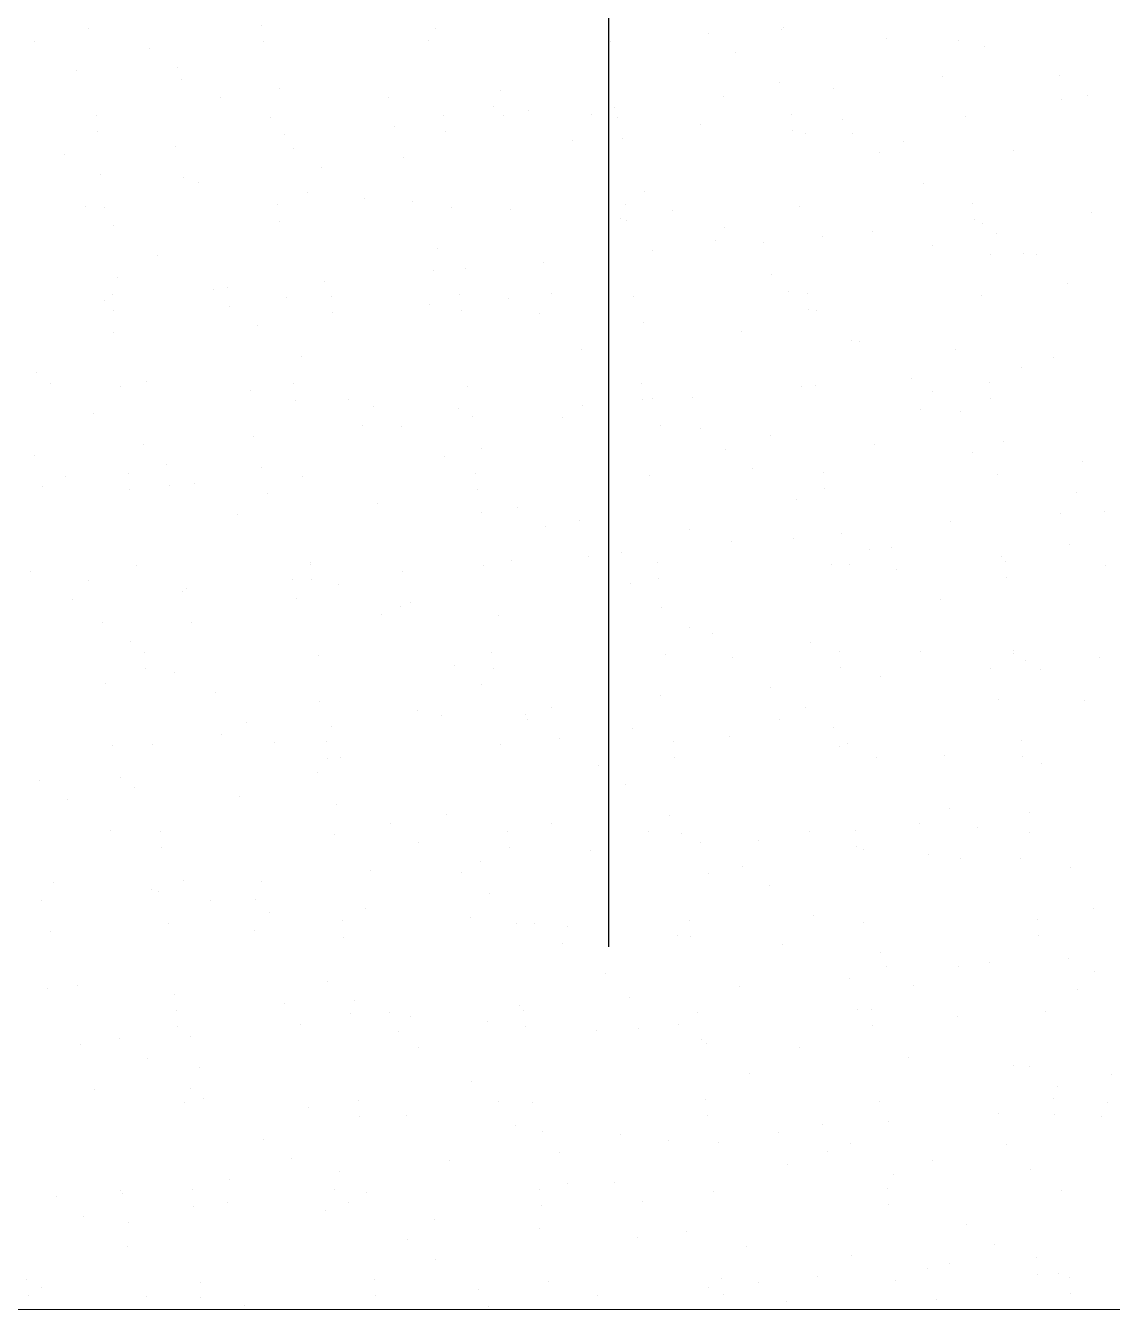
# Model space of a CAD drawing. Header units: millimetres. Extents: x 98 to 155, y -181 to 127.
# Drawn here: x 118.416 to 119.911, y 123.112 to 124.878 of the extents above; entities that cross this region are included whole.
import ezdxf
from ezdxf.enums import TextEntityAlignment as Align
from ezdxf.xclip import XClip

# ---------------------------------------------------------------- set-up
doc = ezdxf.new("R2010")
doc.units = ezdxf.units.MM
doc.header["$LTSCALE"] = 15
doc.header["$XCLIPFRAME"] = 2
for name, pattern in [('ACAD_ISO07W100', [3, 0, -3]), ('PHANTOM', [63.5, 31.75, -6.35, 6.35, -6.35, 6.35, -6.35]), ('PHANTOM2', [1.25, 0.625, -0.125, 0.125, -0.125, 0.125, -0.125])]:
    doc.linetypes.add(name, pattern=pattern)
doc.layers.get('0').update_dxf_attribs({"color": 250})
for name, color, linetype in [('A-EJES', 250, 'PHANTOM'), ('A-MURO BAJO', 250, 'Continuous'), ('DLP_VERDE', 250, 'Continuous')]:
    doc.layers.add(name, color=color, linetype=linetype)
doc.layers.add('A-MUROS', color=252, linetype='Continuous', lineweight=30)
doc.styles.add('R80', font='ARIALN.TTF', dxfattribs={"height": 2.03})

# ---------------------------------------------------------------- blocks, each defined once
blk = doc.blocks.new('A$C9f73720c')
at = {"layer": 'A-MURO BAJO', "ltscale": 0.5}
blk.add_line((33.657, 112.5954, 0), (35.292, 119.8949, 0), dxfattribs=at)
blk.add_ellipse((38.8378, 114.0281, 0), major_axis=(2.17, 4.5286), ratio=0.667469, start_param=0.142256, end_param=3.271568, dxfattribs=at)
at = {"layer": 'A-MURO BAJO'}
blk.add_open_spline([(42.3403, 116.5514, 0), (42.3382, 116.5606, 0), (42.3361, 116.5697, 0), (42.1964, 117.1506, 0), (41.9448, 117.635, 0), (41.4165, 118.1878, 0), (41.1996, 118.346, 0), (40.9615, 118.4601, 0), (40.6654, 118.602, 0), (40.3363, 118.6755, 0), (39.4876, 118.6781, 0), (38.9468, 118.5292, 0), (37.8875, 117.9506, 0), (37.3701, 117.5213, 0), (36.4624, 116.4633, 0), (36.0727, 115.8353, 0), (35.4972, 114.5023, 0), (35.3118, 113.798, 0), (35.2266, 112.9248, 0), (35.2177, 112.728, 0), (35.225, 112.2724, 0)], degree=3, knots=[0, 0, 0, 0, 0.007003, 0.007003, 0.447636, 0.447636, 0.694928, 0.694928, 0.694928, 1.002589, 1.002589, 1.443222, 1.443222, 1.883855, 1.883855, 2.324488, 2.324488, 2.765122, 2.765122, 2.895595, 2.895595, 2.895595, 2.895595], dxfattribs=at)
at = {"layer": 'DLP_VERDE', "linetype": 'Continuous'}
for p, q in [((34.944, 118.2553), (34.944, 118.2553)), ((34.966, 118.2524), (34.966, 118.2524)), ((34.9506, 118.2346), (34.9506, 118.2346)), ((35.0684, 118.1878), (35.0684, 118.1878)), ((35.034, 118.1563), (35.034, 118.1563)), ((35.3511, 118.1374), (35.3511, 118.1374)), ((34.9802, 118.1071), (34.9802, 118.1071)), ((35.2017, 118.1046), (35.2017, 118.1046)), ((35.266, 118.1091), (35.266, 118.1091)), ((35.4259, 118.116), (35.4259, 118.116)), ((35.4703, 118.118), (35.4703, 118.118)), ((34.9071, 118.0969), (34.9071, 118.0969)), ((35.0129, 118.098), (35.0129, 118.098)), ((35.0534, 118.0975), (35.0534, 118.0975)), ((35.0573, 118.0999), (35.0573, 118.0999)), ((35.3452, 118.0963), (35.3452, 118.0963)), ((35.4914, 118.097), (35.4914, 118.097)), ((35.6323, 118.0855), (35.6323, 118.0855)), ((35.2613, 118.0551), (35.2613, 118.0551)), ((35.5979, 118.054), (35.5979, 118.054)), ((35.915, 118.0351), (35.915, 118.0351)), ((34.8904, 118.0248), (34.8904, 118.0248)), ((34.9108, 118.0195), (34.9108, 118.0195)), ((35.2269, 118.0236), (35.2269, 118.0236)), ((35.0148, 118.0059), (35.0148, 118.0059)), ((35.0369, 118.003), (35.0369, 118.003)), ((35.5441, 118.0047), (35.5441, 118.0047)), ((35.1559, 117.9873), (35.1559, 117.9873)), ((35.8655, 117.9859), (35.8655, 117.9859)), ((36.0254, 117.9929), (36.0254, 117.9929)), ((36.0698, 117.9948), (36.0698, 117.9948)), ((34.8665, 117.968), (34.8665, 117.968)), ((35.1562, 117.9604), (35.1562, 117.9604)), ((35.1732, 117.9744), (35.1732, 117.9744)), ((35.2599, 117.9736), (35.2599, 117.9736)), ((35.2819, 117.9707), (35.2819, 117.9707)), ((35.3045, 117.9675), (35.3045, 117.9675)), ((35.4525, 117.9679), (35.4525, 117.9679)), ((35.6124, 117.9749), (35.6124, 117.9749)), ((35.6568, 117.9768), (35.6568, 117.9768)), ((35.7426, 117.9669), (35.7426, 117.9669)), ((36.1806, 117.9664), (36.1806, 117.9664)), ((35.01, 117.9598), (35.01, 117.9598)), ((35.0395, 117.9499), (35.0395, 117.9499)), ((35.1994, 117.9568), (35.1994, 117.9568)), ((35.2438, 117.9588), (35.2438, 117.9588)), ((35.4009, 117.955), (35.4009, 117.955)), ((35.448, 117.9592), (35.448, 117.9592)), ((35.5943, 117.9599), (35.5943, 117.9599)), ((35.8252, 117.9528), (35.8252, 117.9528)), ((35.886, 117.9587), (35.886, 117.9587)), ((36.0323, 117.9594), (36.0323, 117.9594)), ((36.1618, 117.9517), (36.1618, 117.9517)), ((35.5049, 117.9413), (35.5049, 117.9413)), ((35.5269, 117.9384), (35.5269, 117.9384)), ((35.4543, 117.9225), (35.4543, 117.9225)), ((35.6459, 117.9228), (35.6459, 117.9228)), ((35.7499, 117.9091), (35.7499, 117.9091)), ((35.7908, 117.9213), (35.7908, 117.9213)), ((35.0834, 117.8921), (35.0834, 117.8921)), ((35.4199, 117.8909), (35.4199, 117.8909)), ((35.772, 117.9062), (35.772, 117.9062)), ((35.8909, 117.8905), (35.8909, 117.8905)), ((36.108, 117.9024), (36.108, 117.9024)), ((35.7371, 117.872), (35.7371, 117.872)), ((35.9949, 117.8768), (35.9949, 117.8768)), ((36.017, 117.8739), (36.017, 117.8739)), ((35.049, 117.8606), (35.049, 117.8606)), ((36.136, 117.8583), (36.136, 117.8583)), ((36.465, 117.8628), (36.465, 117.8628)), ((36.6249, 117.8698), (36.6249, 117.8698)), ((35.3662, 117.8417), (35.3662, 117.8417)), ((36.052, 117.8447), (36.052, 117.8447)), ((36.2119, 117.8517), (36.2119, 117.8517)), ((36.24, 117.8446), (36.24, 117.8446)), ((36.2563, 117.8537), (36.2563, 117.8537)), ((36.262, 117.8417), (36.262, 117.8417)), ((36.3891, 117.8505), (36.3891, 117.8505)), ((34.9693, 117.8309), (34.9693, 117.8309)), ((35.1128, 117.8227), (35.1128, 117.8227)), ((35.2591, 117.8233), (35.2591, 117.8233)), ((35.4074, 117.8304), (35.4074, 117.8304)), ((35.5508, 117.8221), (35.5508, 117.8221)), ((35.639, 117.8267), (35.639, 117.8267)), ((35.6971, 117.8228), (35.6971, 117.8228)), ((35.7989, 117.8337), (35.7989, 117.8337)), ((35.8433, 117.8356), (35.8433, 117.8356)), ((35.8454, 117.8298), (35.8454, 117.8298)), ((35.9889, 117.8216), (35.9889, 117.8216)), ((36.0182, 117.8201), (36.0182, 117.8201)), ((36.1351, 117.8223), (36.1351, 117.8223)), ((36.2834, 117.8293), (36.2834, 117.8293)), ((36.3547, 117.819), (36.3547, 117.819)), ((36.381, 117.826), (36.381, 117.826)), ((36.4269, 117.8211), (36.4269, 117.8211)), ((36.5732, 117.8217), (36.5732, 117.8217)), ((34.9952, 117.8113), (34.9952, 117.8113)), ((35.226, 117.8087), (35.226, 117.8087)), ((35.3859, 117.8157), (35.3859, 117.8157)), ((35.4303, 117.8176), (35.4303, 117.8176)), ((36.485, 117.8123), (36.485, 117.8123)), ((36.507, 117.8094), (36.507, 117.8094)), ((34.8407, 117.7887), (34.8407, 117.7887)), ((34.8627, 117.7858), (34.8627, 117.7858)), ((34.9729, 117.7976), (34.9729, 117.7976)), ((35.0173, 117.7996), (35.0173, 117.7996)), ((35.6473, 117.7898), (35.6473, 117.7898)), ((35.9838, 117.7886), (35.9838, 117.7886)), ((36.626, 117.7937), (36.626, 117.7937)), ((34.9817, 117.7701), (34.9817, 117.7701)), ((36.301, 117.7697), (36.301, 117.7697)), ((35.0857, 117.7564), (35.0857, 117.7564)), ((35.1077, 117.7535), (35.1077, 117.7535)), ((35.2764, 117.7594), (35.2764, 117.7594)), ((35.6129, 117.7582), (35.6129, 117.7582)), ((35.2267, 117.7378), (35.2267, 117.7378)), ((35.9301, 117.7393), (35.9301, 117.7393)), ((34.9054, 117.729), (34.9054, 117.729)), ((35.242, 117.7279), (35.242, 117.7279)), ((35.3307, 117.7241), (35.3307, 117.7241)), ((35.3528, 117.7212), (35.3528, 117.7212)), ((36.5821, 117.7178), (36.5821, 117.7178)), ((34.871, 117.6975), (34.871, 117.6975)), ((35.4718, 117.7056), (35.4718, 117.7056)), ((35.5591, 117.709), (35.5591, 117.709)), ((36.2385, 117.7036), (36.2385, 117.7036)), ((36.3984, 117.7106), (36.3984, 117.7106)), ((36.4428, 117.7125), (36.4428, 117.7125)), ((34.9239, 117.6867), (34.9239, 117.6867)), ((35.0722, 117.6938), (35.0722, 117.6938)), ((35.1882, 117.6786), (35.1882, 117.6786)), ((35.2156, 117.6855), (35.2156, 117.6855)), ((35.3619, 117.6862), (35.3619, 117.6862)), ((35.5102, 117.6933), (35.5102, 117.6933)), ((35.5758, 117.6919), (35.5758, 117.6919)), ((35.5978, 117.689), (35.5978, 117.689)), ((35.6537, 117.685), (35.6537, 117.685)), ((35.7999, 117.6857), (35.7999, 117.6857)), ((35.8255, 117.6855), (35.8255, 117.6855)), ((35.9482, 117.6927), (35.9482, 117.6927)), ((35.9854, 117.6925), (35.9854, 117.6925)), ((36.0298, 117.6945), (36.0298, 117.6945)), ((36.0917, 117.6845), (36.0917, 117.6845)), ((36.2112, 117.6874), (36.2112, 117.6874)), ((36.238, 117.6852), (36.238, 117.6852)), ((36.3863, 117.6922), (36.3863, 117.6922)), ((36.5297, 117.684), (36.5297, 117.684)), ((36.5477, 117.6863), (36.5477, 117.6863)), ((35.4125, 117.6675), (35.4125, 117.6675)), ((35.5724, 117.6745), (35.5724, 117.6745)), ((35.6168, 117.6764), (35.6168, 117.6764)), ((35.7168, 117.6733), (35.7168, 117.6733)), ((34.8173, 117.6482), (34.8173, 117.6482)), ((34.9995, 117.6495), (34.9995, 117.6495)), ((35.1594, 117.6565), (35.1594, 117.6565)), ((35.2038, 117.6584), (35.2038, 117.6584)), ((35.8208, 117.6596), (35.8208, 117.6596)), ((35.8403, 117.6571), (35.8403, 117.6571)), ((35.8428, 117.6567), (35.8428, 117.6567)), ((36.1768, 117.6559), (36.1768, 117.6559)), ((34.7908, 117.6404), (34.7908, 117.6404)), ((35.4693, 117.6267), (35.4693, 117.6267)), ((35.8059, 117.6255), (35.8059, 117.6255)), ((35.9618, 117.6411), (35.9618, 117.6411)), ((36.0658, 117.6274), (36.0658, 117.6274)), ((36.494, 117.637), (36.494, 117.637)), ((36.0878, 117.6245), (36.0878, 117.6245)), ((36.2068, 117.6088), (36.2068, 117.6088)), ((35.0984, 117.5963), (35.0984, 117.5963)), ((35.4349, 117.5952), (35.4349, 117.5952)), ((36.123, 117.6066), (36.123, 117.6066)), ((36.3108, 117.5951), (36.3108, 117.5951)), ((36.3329, 117.5922), (36.3329, 117.5922)), ((35.7521, 117.5763), (35.7521, 117.5763)), ((36.4519, 117.5765), (36.4519, 117.5765)), ((35.064, 117.5648), (35.064, 117.5648)), ((35.175, 117.5567), (35.175, 117.5567)), ((35.613, 117.5561), (35.613, 117.5561)), ((36.0511, 117.5556), (36.0511, 117.5556)), ((36.4042, 117.5547), (36.4042, 117.5547)), ((36.425, 117.5624), (36.425, 117.5624)), ((36.4891, 117.5551), (36.4891, 117.5551)), ((36.5559, 117.5628), (36.5559, 117.5628)), ((36.5779, 117.5599), (36.5779, 117.5599)), ((34.8075, 117.5529), (34.8075, 117.5529)), ((34.8804, 117.549), (34.8804, 117.549)), ((34.9115, 117.5392), (34.9115, 117.5392)), ((34.9336, 117.5363), (34.9336, 117.5363)), ((35.0267, 117.5496), (35.0267, 117.5496)), ((35.3185, 117.5484), (35.3185, 117.5484)), ((35.3812, 117.5459), (35.3812, 117.5459)), ((35.4647, 117.5491), (35.4647, 117.5491)), ((35.7565, 117.5479), (35.7565, 117.5479)), ((35.9028, 117.5486), (35.9028, 117.5486)), ((36.012, 117.5444), (36.012, 117.5444)), ((36.1719, 117.5513), (36.1719, 117.5513)), ((36.1945, 117.5474), (36.1945, 117.5474)), ((36.2163, 117.5533), (36.2163, 117.5533)), ((36.3408, 117.5481), (36.3408, 117.5481)), ((35.0526, 117.5206), (35.0526, 117.5206)), ((35.599, 117.5263), (35.599, 117.5263)), ((35.7589, 117.5333), (35.7589, 117.5333)), ((35.8033, 117.5353), (35.8033, 117.5353)), ((36.0332, 117.5244), (36.0332, 117.5244)), ((36.3698, 117.5232), (36.3698, 117.5232)), ((35.0103, 117.5155), (35.0103, 117.5155)), ((35.1566, 117.5069), (35.1566, 117.5069)), ((35.1786, 117.504), (35.1786, 117.504)), ((35.186, 117.5083), (35.186, 117.5083)), ((35.3459, 117.5153), (35.3459, 117.5153)), ((35.3903, 117.5172), (35.3903, 117.5172)), ((34.773, 117.4903), (34.773, 117.4903)), ((34.9329, 117.4973), (34.9329, 117.4973)), ((34.9773, 117.4992), (34.9773, 117.4992)), ((35.2976, 117.4884), (35.2976, 117.4884)), ((35.6623, 117.494), (35.6623, 117.494)), ((35.9988, 117.4928), (35.9988, 117.4928)), ((35.4016, 117.4747), (35.4016, 117.4747)), ((35.4236, 117.4718), (35.4236, 117.4718)), ((36.316, 117.474), (36.316, 117.474)), ((35.2914, 117.4636), (35.2914, 117.4636)), ((35.5426, 117.4561), (35.5426, 117.4561)), ((35.6279, 117.4625), (35.6279, 117.4625)), ((34.9205, 117.4333), (34.9205, 117.4333)), ((35.257, 117.4321), (35.257, 117.4321)), ((35.6466, 117.4424), (35.6466, 117.4424)), ((35.6687, 117.4395), (35.6687, 117.4395)), ((35.9451, 117.4436), (35.9451, 117.4436)), ((34.8398, 117.4201), (34.8398, 117.4201)), ((35.1296, 117.4125), (35.1296, 117.4125)), ((35.2778, 117.4196), (35.2778, 117.4196)), ((35.5742, 117.4132), (35.5742, 117.4132)), ((35.7159, 117.419), (35.7159, 117.419)), ((35.7876, 117.4239), (35.7876, 117.4239)), ((36.1539, 117.4185), (36.1539, 117.4185)), ((34.8861, 117.4017), (34.8861, 117.4017)), ((34.9833, 117.4119), (34.9833, 117.4119)), ((35.4213, 117.4113), (35.4213, 117.4113)), ((35.5676, 117.412), (35.5676, 117.412)), ((35.8593, 117.4108), (35.8593, 117.4108)), ((35.8916, 117.4102), (35.8916, 117.4102)), ((35.9137, 117.4073), (35.9137, 117.4073)), ((36.0056, 117.4115), (36.0056, 117.4115)), ((36.1985, 117.4032), (36.1985, 117.4032)), ((36.2974, 117.4103), (36.2974, 117.4103)), ((36.3584, 117.4102), (36.3584, 117.4102)), ((36.4028, 117.4121), (36.4028, 117.4121)), ((36.4437, 117.411), (36.4437, 117.411)), ((35.2032, 117.3829), (35.2032, 117.3829)), ((35.7855, 117.3852), (35.7855, 117.3852)), ((35.9454, 117.3921), (35.9454, 117.3921)), ((35.9898, 117.3941), (35.9898, 117.3941)), ((36.0327, 117.3916), (36.0327, 117.3916)), ((36.1367, 117.3779), (36.1367, 117.3779)), ((36.2262, 117.3917), (36.2262, 117.3917)), ((35.3725, 117.3671), (35.3725, 117.3671)), ((35.5324, 117.3741), (35.5324, 117.3741)), ((35.5768, 117.376), (35.5768, 117.376)), ((35.8553, 117.3613), (35.8553, 117.3613)), ((36.1587, 117.375), (36.1587, 117.375)), ((36.1918, 117.3601), (36.1918, 117.3601)), ((34.8323, 117.3525), (34.8323, 117.3525)), ((34.9595, 117.3491), (34.9595, 117.3491)), ((35.1194, 117.3561), (35.1194, 117.3561)), ((35.1638, 117.358), (35.1638, 117.358)), ((36.2777, 117.3593), (36.2777, 117.3593)), ((36.3817, 117.3456), (36.3817, 117.3456)), ((36.4037, 117.3427), (36.4037, 117.3427)), ((34.7508, 117.34), (34.7508, 117.34)), ((35.4844, 117.3309), (35.4844, 117.3309)), ((35.8209, 117.3298), (35.8209, 117.3298)), ((36.509, 117.3413), (36.509, 117.3413)), ((36.5227, 117.3271), (36.5227, 117.3271)), ((34.7374, 117.322), (34.7374, 117.322)), ((34.7594, 117.3191), (34.7594, 117.3191)), ((36.1381, 117.3109), (36.1381, 117.3109)), ((34.8784, 117.3034), (34.8784, 117.3034)), ((34.9824, 117.2897), (34.9824, 117.2897)), ((35.1134, 117.3006), (35.1134, 117.3006)), ((35.45, 117.2994), (35.45, 117.2994)), ((34.7944, 117.276), (34.7944, 117.276)), ((34.9426, 117.283), (34.9426, 117.283)), ((35.0044, 117.2868), (35.0044, 117.2868)), ((35.0861, 117.2748), (35.0861, 117.2748)), ((35.2324, 117.2754), (35.2324, 117.2754)), ((35.3807, 117.2825), (35.3807, 117.2825)), ((35.5241, 117.2742), (35.5241, 117.2742)), ((35.6704, 117.2749), (35.6704, 117.2749)), ((35.7671, 117.2805), (35.7671, 117.2805)), ((35.8187, 117.2819), (35.8187, 117.2819)), ((35.9622, 117.2737), (35.9622, 117.2737)), ((36.1085, 117.2744), (36.1085, 117.2744)), ((36.2567, 117.2814), (36.2567, 117.2814)), ((36.4002, 117.2732), (36.4002, 117.2732)), ((34.7425, 117.2702), (34.7425, 117.2702)), ((35.079, 117.269), (35.079, 117.269)), ((35.1234, 117.2712), (35.1234, 117.2712)), ((35.2274, 117.2575), (35.2274, 117.2575)), ((35.2495, 117.2546), (35.2495, 117.2546)), ((36.385, 117.262), (36.385, 117.262)), ((36.4192, 117.259), (36.4192, 117.259)), ((34.7081, 117.2387), (34.7081, 117.2387)), ((35.3685, 117.2389), (35.3685, 117.2389)), ((35.3962, 117.2502), (35.3962, 117.2502)), ((35.972, 117.244), (35.972, 117.244)), ((36.1319, 117.251), (36.1319, 117.251)), ((36.1763, 117.2529), (36.1763, 117.2529)), ((35.0253, 117.2198), (35.0253, 117.2198)), ((35.4725, 117.2252), (35.4725, 117.2252)), ((35.4945, 117.2223), (35.4945, 117.2223)), ((35.559, 117.226), (35.559, 117.226)), ((35.7189, 117.2329), (35.7189, 117.2329)), ((35.7633, 117.2349), (35.7633, 117.2349)), ((36.0483, 117.2286), (36.0483, 117.2286)), ((36.3848, 117.2274), (36.3848, 117.2274)), ((35.146, 117.2079), (35.146, 117.2079)), ((35.3059, 117.2149), (35.3059, 117.2149)), ((35.3503, 117.2168), (35.3503, 117.2168)), ((35.6135, 117.2067), (35.6135, 117.2067)), ((34.7331, 117.1899), (34.7331, 117.1899)), ((34.8929, 117.1969), (34.8929, 117.1969)), ((34.9373, 117.1988), (34.9373, 117.1988)), ((35.6773, 117.1982), (35.6773, 117.1982)), ((35.7175, 117.193), (35.7175, 117.193)), ((35.7395, 117.1901), (35.7395, 117.1901)), ((36.0139, 117.1971), (36.0139, 117.1971)), ((35.3064, 117.1679), (35.3064, 117.1679)), ((35.6429, 117.1667), (35.6429, 117.1667)), ((35.8585, 117.1744), (35.8585, 117.1744)), ((36.331, 117.1782), (36.331, 117.1782)), ((35.9601, 117.1478), (35.9601, 117.1478)), ((35.9625, 117.1607), (35.9625, 117.1607)), ((35.9846, 117.1578), (35.9846, 117.1578)), ((34.7509, 117.1382), (34.7509, 117.1382)), ((34.8972, 117.1389), (34.8972, 117.1389)), ((34.9355, 117.1375), (34.9355, 117.1375)), ((35.0455, 117.1459), (35.0455, 117.1459)), ((35.1889, 117.1377), (35.1889, 117.1377)), ((35.272, 117.1363), (35.272, 117.1363)), ((35.3352, 117.1383), (35.3352, 117.1383)), ((35.4835, 117.1454), (35.4835, 117.1454)), ((35.627, 117.1371), (35.627, 117.1371)), ((35.7733, 117.1378), (35.7733, 117.1378)), ((35.9215, 117.1448), (35.9215, 117.1448)), ((36.065, 117.1366), (36.065, 117.1366)), ((36.1035, 117.1421), (36.1035, 117.1421)), ((36.2113, 117.1373), (36.2113, 117.1373)), ((36.3596, 117.1443), (36.3596, 117.1443)), ((35.5892, 117.1175), (35.5892, 117.1175)), ((36.2075, 117.1284), (36.2075, 117.1284)), ((36.2296, 117.1255), (36.2296, 117.1255)), ((34.9011, 117.106), (34.9011, 117.106)), ((36.1585, 117.1028), (36.1585, 117.1028)), ((36.2412, 117.0959), (36.2412, 117.0959)), ((36.3184, 117.1098), (36.3184, 117.1098)), ((36.3486, 117.1099), (36.3486, 117.1099)), ((36.3628, 117.1117), (36.3628, 117.1117)), ((36.4526, 117.0962), (36.4526, 117.0962)), ((34.7042, 117.0862), (34.7042, 117.0862)), ((35.2183, 117.0871), (35.2183, 117.0871)), ((35.7455, 117.0848), (35.7455, 117.0848)), ((35.9054, 117.0918), (35.9054, 117.0918)), ((35.9498, 117.0937), (35.9498, 117.0937)), ((34.8082, 117.0725), (34.8082, 117.0725)), ((34.8303, 117.0696), (34.8303, 117.0696)), ((35.3325, 117.0668), (35.3325, 117.0668)), ((35.4924, 117.0737), (35.4924, 117.0737)), ((35.5368, 117.0757), (35.5368, 117.0757)), ((35.8703, 117.0655), (35.8703, 117.0655)), ((36.2068, 117.0644), (36.2068, 117.0644)), ((34.8473, 117.0567), (34.8473, 117.0567)), ((34.9196, 117.0487), (34.9196, 117.0487)), ((34.9493, 117.054), (34.9493, 117.054)), ((35.0794, 117.0557), (35.0794, 117.0557)), ((35.1238, 117.0576), (35.1238, 117.0576)), ((34.6664, 117.0377), (34.6664, 117.0377)), ((34.7108, 117.0396), (34.7108, 117.0396)), ((35.0533, 117.0403), (35.0533, 117.0403)), ((35.0753, 117.0374), (35.0753, 117.0374)), ((35.4994, 117.0352), (35.4994, 117.0352)), ((35.8359, 117.034), (35.8359, 117.034)), ((34.7103, 117.0093), (34.7103, 117.0093)), ((35.1483, 117.0088), (35.1483, 117.0088)), ((35.1943, 117.0217), (35.1943, 117.0217)), ((35.2983, 117.008), (35.2983, 117.008)), ((35.5863, 117.0083), (35.5863, 117.0083)), ((36.0244, 117.0077), (36.0244, 117.0077)), ((36.1531, 117.0151), (36.1531, 117.0151)), ((34.8538, 117.0011), (34.8538, 117.0011)), ((35, 117.0018), (35, 117.0018)), ((35.1285, 117.0048), (35.1285, 117.0048)), ((35.2918, 117.0006), (35.2918, 117.0006)), ((35.3203, 117.0051), (35.3203, 117.0051)), ((35.4381, 117.0012), (35.4381, 117.0012)), ((35.4393, 116.9895), (35.4393, 116.9895)), ((35.465, 117.0036), (35.465, 117.0036)), ((35.7298, 117), (35.7298, 117)), ((35.8761, 117.0007), (35.8761, 117.0007)), ((36.1679, 116.9995), (36.1679, 116.9995)), ((36.3141, 117.0002), (36.3141, 117.0002)), ((34.7575, 116.9744), (34.7575, 116.9744)), ((35.0941, 116.9733), (35.0941, 116.9733)), ((35.5433, 116.9758), (35.5433, 116.9758)), ((35.5654, 116.9729), (35.5654, 116.9729)), ((35.7822, 116.9848), (35.7822, 116.9848)), ((35.4112, 116.9544), (35.4112, 116.9544)), ((35.6844, 116.9572), (35.6844, 116.9572)), ((36.345, 116.9616), (36.345, 116.9616)), ((36.4342, 116.9632), (36.4342, 116.9632)), ((34.7231, 116.9429), (34.7231, 116.9429)), ((35.7884, 116.9435), (35.7884, 116.9435)), ((35.8104, 116.9406), (35.8104, 116.9406)), ((35.932, 116.9436), (35.932, 116.9436)), ((36.0919, 116.9506), (36.0919, 116.9506)), ((36.1363, 116.9525), (36.1363, 116.9525)), ((35.0403, 116.924), (35.0403, 116.924)), ((35.519, 116.9256), (35.519, 116.9256)), ((35.6789, 116.9326), (35.6789, 116.9326)), ((35.7233, 116.9345), (35.7233, 116.9345)), ((35.9294, 116.9249), (35.9294, 116.9249)), ((36.0633, 116.9328), (36.0633, 116.9328)), ((36.3998, 116.9317), (36.3998, 116.9317)), ((35.1061, 116.9075), (35.1061, 116.9075)), ((35.2659, 116.9145), (35.2659, 116.9145)), ((35.3103, 116.9165), (35.3103, 116.9165)), ((35.6924, 116.9025), (35.6924, 116.9025)), ((36.0289, 116.9013), (36.0289, 116.9013)), ((36.0334, 116.9112), (36.0334, 116.9112)), ((36.0554, 116.9083), (36.0554, 116.9083)), ((34.6694, 116.8937), (34.6694, 116.8937)), ((34.6931, 116.8895), (34.6931, 116.8895)), ((34.8529, 116.8965), (34.8529, 116.8965)), ((34.8973, 116.8984), (34.8973, 116.8984)), ((36.1744, 116.8927), (36.1744, 116.8927)), ((34.6648, 116.8652), (34.6648, 116.8652)), ((34.8131, 116.8722), (34.8131, 116.8722)), ((35.2512, 116.8717), (35.2512, 116.8717)), ((35.3214, 116.8721), (35.3214, 116.8721)), ((35.658, 116.871), (35.658, 116.871)), ((35.6892, 116.8712), (35.6892, 116.8712)), ((36.1272, 116.8706), (36.1272, 116.8706)), ((36.2784, 116.879), (36.2784, 116.879)), ((36.3004, 116.8761), (36.3004, 116.8761)), ((36.3461, 116.8824), (36.3461, 116.8824)), ((34.6341, 116.8553), (34.6341, 116.8553)), ((34.6561, 116.8524), (34.6561, 116.8524)), ((34.9566, 116.864), (34.9566, 116.864)), ((35.1029, 116.8646), (35.1029, 116.8646)), ((35.3946, 116.8634), (35.3946, 116.8634)), ((35.5409, 116.8641), (35.5409, 116.8641)), ((35.8327, 116.8629), (35.8327, 116.8629)), ((35.9751, 116.8521), (35.9751, 116.8521)), ((35.9789, 116.8636), (35.9789, 116.8636)), ((36.2707, 116.8624), (36.2707, 116.8624)), ((36.417, 116.8631), (36.417, 116.8631)), ((36.4194, 116.8604), (36.4194, 116.8604)), ((34.7751, 116.8368), (34.7751, 116.8368)), ((34.9505, 116.8417), (34.9505, 116.8417)), ((35.287, 116.8406), (35.287, 116.8406)), ((34.8791, 116.8231), (34.8791, 116.8231)), ((34.9011, 116.8202), (34.9011, 116.8202)), ((35.6042, 116.8217), (35.6042, 116.8217)), ((34.9161, 116.8102), (34.9161, 116.8102)), ((35.0201, 116.8045), (35.0201, 116.8045)), ((36.1185, 116.8024), (36.1185, 116.8024)), ((36.2563, 116.8002), (36.2563, 116.8002)), ((36.2784, 116.8094), (36.2784, 116.8094)), ((36.3228, 116.8114), (36.3228, 116.8114)), ((35.1241, 116.7908), (35.1241, 116.7908)), ((35.1462, 116.7879), (35.1462, 116.7879)), ((35.2333, 116.7913), (35.2333, 116.7913)), ((35.7055, 116.7844), (35.7055, 116.7844)), ((35.8654, 116.7914), (35.8654, 116.7914)), ((35.9098, 116.7933), (35.9098, 116.7933)), ((34.8624, 116.761), (34.8624, 116.761)), ((35.2652, 116.7723), (35.2652, 116.7723)), ((35.2926, 116.7664), (35.2926, 116.7664)), ((35.4524, 116.7734), (35.4524, 116.7734)), ((35.4968, 116.7753), (35.4968, 116.7753)), ((35.8853, 116.7698), (35.8853, 116.7698)), ((36.2219, 116.7686), (36.2219, 116.7686)), ((34.8796, 116.7483), (34.8796, 116.7483)), ((35.0394, 116.7553), (35.0394, 116.7553)), ((35.0838, 116.7573), (35.0838, 116.7573)), ((35.3692, 116.7586), (35.3692, 116.7586)), ((35.3912, 116.7557), (35.3912, 116.7557)), ((34.916, 116.7351), (34.916, 116.7351)), ((35.0594, 116.7269), (35.0594, 116.7269)), ((35.2057, 116.7275), (35.2057, 116.7275)), ((35.354, 116.7346), (35.354, 116.7346)), ((35.4975, 116.7263), (35.4975, 116.7263)), ((35.5102, 116.74), (35.5102, 116.74)), ((35.5144, 116.7394), (35.5144, 116.7394)), ((35.6142, 116.7263), (35.6142, 116.7263)), ((35.6437, 116.727), (35.6437, 116.727)), ((35.792, 116.734), (35.792, 116.734)), ((35.8509, 116.7383), (35.8509, 116.7383)), ((35.9355, 116.7258), (35.9355, 116.7258)), ((36.0818, 116.7265), (36.0818, 116.7265)), ((36.2301, 116.7335), (36.2301, 116.7335)), ((36.3735, 116.7253), (36.3735, 116.7253)), ((35.1435, 116.7091), (35.1435, 116.7091)), ((35.48, 116.7079), (35.48, 116.7079)), ((35.6362, 116.7234), (35.6362, 116.7234)), ((35.7552, 116.7077), (35.7552, 116.7077)), ((36.1681, 116.7194), (36.1681, 116.7194)), ((35.7972, 116.689), (35.7972, 116.689)), ((35.8592, 116.694), (35.8592, 116.694)), ((35.8813, 116.6911), (35.8813, 116.6911)), ((36.0002, 116.6755), (36.0002, 116.6755)), ((35.4263, 116.6586), (35.4263, 116.6586)), ((36.1043, 116.6618), (36.1043, 116.6618)), ((36.1263, 116.6589), (36.1263, 116.6589)), ((36.305, 116.6613), (36.305, 116.6613)), ((35.892, 116.6432), (35.892, 116.6432)), ((36.0519, 116.6502), (36.0519, 116.6502)), ((36.0783, 116.6371), (36.0783, 116.6371)), ((36.0963, 116.6521), (36.0963, 116.6521)), ((36.2453, 116.6432), (36.2453, 116.6432)), ((35.4791, 116.6252), (35.4791, 116.6252)), ((35.6389, 116.6322), (35.6389, 116.6322)), ((35.6833, 116.6341), (35.6833, 116.6341)), ((36.3493, 116.6295), (36.3493, 116.6295)), ((35.7074, 116.6067), (35.7074, 116.6067)), ((36.0439, 116.6056), (36.0439, 116.6056)), ((35.6003, 116.5892), (35.6003, 116.5892)), ((35.7466, 116.5899), (35.7466, 116.5899)), ((35.8949, 116.5969), (35.8949, 116.5969)), ((36.0383, 116.5887), (36.0383, 116.5887)), ((36.1846, 116.5894), (36.1846, 116.5894)), ((36.3329, 116.5964), (36.3329, 116.5964)), ((35.673, 116.5752), (35.673, 116.5752)), ((35.9902, 116.5563), (35.9902, 116.5563)), ((36.0785, 116.5021), (36.0785, 116.5021)), ((36.2384, 116.509), (36.2384, 116.509)), ((36.2713, 116.5044), (36.2713, 116.5044)), ((36.2369, 116.4729), (36.2369, 116.4729))]:
    blk.add_line(p, q, dxfattribs=at)
at = {"style": 'R80'}
for height, rotation, p in [(0.09, 0.009, (39.554, 141.0046, 0)), (0.09, 0.009, (45.7984, 139.3226, 0)), (0.09, 0.009, (50.4634, 135.3578, 0)), (0.09, 0.009, (41.9784, 129.0436, 0)), (0.09, 0.009, (37.8409, 128.6089, 0)), (0.09, 0.009, (35.483, 116.3582, 0)), (0.09, 0.009, (63.0395, 116.3253, 0)), (0.09, 0.009, (38.5607, 113.6321, 0)), (0.09, 0.009, (45.1292, 84.3757, 0)), (0.09, 0.009, (43.9111, 83.9335, 0)), (0.09, 0.009, (43.1485, 83.401, 0)), (0.09, 0.009, (28.0067, 80.1071, 0)), (0.09, 0.009, (44.3753, 79.9046, 0)), (0.09, 0.009, (55.151, 79.2173, 0)), (0.09, 0.009, (38.2608, 76.0049)), (0.09, 0.009, (39.0036, 75.5558)), (0.09, 0.009, (27.5137, 75.2133, 0)), (0.09, 0.009, (27.5137, 75.2133, 0)), (0.09, 0.009, (39.8519, 75.1543)), (0.09, 0.009, (25.3599, 70.2709, 0)), (0.09, 0.009, (32.1646, 69.192, 0)), (0.09, 0.009, (32.1646, 69.192, 0)), (0.09, 0.009, (26.9947, 68.6392, 0)), (0.09, 0.009, (59.8504, 67.3859, 0)), (0.09, 0.009, (24.839, 65.5107, 0)), (0.09, 0.009, (24.839, 65.5107, 0)), (0.09, 0.009, (33.5008, 60.261, 0)), (0.09, 0.009, (33.5008, 60.261, 0)), (0.09, 347.3908, (17.1069, 59.2726, 0)), (0.09, 0.009, (26.4708, 59.2035, 0)), (0.09, 0.009, (26.4708, 59.2035, 0)), (0.09, 0.009, (23.1216, 58.7685, 0)), (0.09, 0.009, (23.1216, 58.7685, 0)), (0.09, 0.009, (27.6632, 55.3959, 0)), (0.09, 0.009, (27.6632, 55.3959, 0)), (0.09, 0.009, (22.2239, 54.9818, 0)), (0.09, 0.009, (22.2239, 54.9818, 0)), (0.09, 0.009, (65.7174, 53.5803, 0)), (0.09, 0.009, (38.377, 51.7166, 0)), (0.09, 0.009, (38.377, 51.7166, 0)), (0.09, 0.009, (21.0294, 51.3767, 0)), (0.09, 0.009, (21.0294, 51.3767, 0)), (0.09, 0.009, (29.4091, 50.8876, 0)), (0.09, 0.009, (29.4091, 50.8876, 0)), (0.09, 0.009, (22.5184, 48.0808, 0)), (0.09, 0.009, (22.5184, 48.0808, 0)), (0.09, 0.009, (32.8305, 47.9478, 0)), (0.09, 0.009, (38.6414, 47.9238, 0)), (0.09, 1.5576, (45.5013, 47.0033, 0)), (0.09, 1.5576, (45.5013, 47.0033, 0)), (0.09, 1.5576, (42.9613, 45.8781, 0)), (0.09, 0.009, (31.2252, 43.4352, 0)), (0.09, 0.009, (31.2252, 43.4352, 0)), (0.09, 0.009, (24.8291, 43.3056, 0)), (0.09, 0.009, (24.8291, 43.3056, 0)), (0.09, 0.009, (28.8684, 42.6092, 0)), (0.09, 0.009, (28.8684, 42.6092, 0)), (0.09, 0.009, (46.0815, 42.4048, 0)), (0.09, 0.009, (19.0307, 42.0559, 0)), (0.09, 0.009, (19.0307, 42.0559, 0)), (0.09, 0.009, (70.9067, 41.0329, 0)), (0.09, 0.009, (22.7765, 38.7407, 0)), (0.09, 0.009, (22.7765, 38.7407, 0)), (0.09, 0.009, (17.8952, 37.4624, 0)), (0.09, 0.009, (17.8952, 37.4624, 0)), (0.09, 0.009, (25.8226, 33.2142, 0)), (0.09, 0.009, (21.5027, 31.2754, 0)), (0.1403, 0.009, (43.0178, 29.8778, 0)), (0.09, 0.009, (24.3978, 29.2659, 0)), (0.09, 0.009, (49.7565, 29.0287, 0)), (0.09, 0.009, (16.51, 28.4123, 0)), (0.09, 0.009, (16.51, 28.4123, 0)), (0.09, 0.009, (40.7946, 24.893, 0)), (0.09, 0.009, (18.1268, 23.6374, 0)), (0.09, 0.009, (20.346, 20.3291, 0)), (0.09, 0.009, (38.3365, 19.4632, 0)), (0.09, 0.009, (18.2869, 15.9828, 0)), (0.09, 0.009, (36.6694, 12.5977, 0)), (0.09, 337.7998, (24.7536, 11.2334, 0)), (0.09, 0.009, (33.5928, 10.3508, 0)), (0.09, 337.7998, (21.6109, 10.1247, 0)), (0.09, 337.7998, (16.5605, 9.5998, 0)), (0.09, 337.7998, (29.9414, 8.9534, 0)), (0.09, 337.7998, (31.6402, 7.9561, 0)), (0.09, 337.7998, (26.736, 7.7966, 0)), (0.09, 337.7998, (32.0288, 7.0232, 0)), (0.09, 0.009, (23.3239, 5.5763, 0)), (0.09, 0.009, (16.5347, 5.5678, 0)), (0.09, 0.009, (34.4718, 3.6379, 0))]:
    blk.add_attdef('N.P.T.+0.00', text='', height=height, rotation=rotation, dxfattribs=at).set_placement(p, align=Align.MIDDLE_CENTER)
for p in [(49.9263, 138.2431, 0), (56.6904, 136.252, 0), (60.5336, 135.5237, 0), (42.6322, 135.1839), (58.3591, 133.6514, 0), (46.2516, 126.9171), (67.6439, 125.1529), (62.2762, 107.4327), (41.3341, 103.0918, 0), (58.4477, 100.4887, -0.2526), (35.1548, 97.8545, 0), (58.3053, 94.9071, 0), (31.2618, 93.9445, 0), (38.1161, 91.318), (54.6279, 88.218, 0), (17.9393, 86.8861, 0), (34.7444, 85.6148, 0), (54.6869, 83.8861, 0), (35.5048, 81.4636, 0), (34.6534, 76.9929, 0), (59.6668, 73.2509), (40.4113, 65.8421, 0), (43.5611, 65.2125, 0), (64.4681, 61.3857), (43.9111, 51.4927, 0), (32.9744, 51.0828, 0), (69.3242, 50.0814, 0), (48.0327, 50.0735, 0), (52.9599, 39.4701, 0), (74.4159, 35.7467, 0)]:
    blk.add_attdef('N.P.T.+0.00', text='', height=0.2109, dxfattribs=at).set_placement(p, align=Align.MIDDLE_CENTER)
blk = doc.blocks.new('Ejes_Torre C 1var')
at = {"layer": 'A-EJES', "linetype": 'PHANTOM2', "ltscale": 0.5}
blk.add_lwpolyline([(17.575, 16.65), (17.575, 14.35)], dxfattribs=at)

msp = doc.modelspace()

# ---------------------------------------------------------------- block references
at = {"linetype": 'ACAD_ISO07W100', "ltscale": 5}
ref = msp.add_blockref('A$C9f73720c', (241.452, 114.8591), dxfattribs=dict(at, rotation=102.6156181418625))
XClip(ref).set_block_clipping_path([(22.1542253106, 140.4101169162), (10.3600901397, 87.7136669306), (29.6608346476, 83.3939150368), (41.4549698184, 136.0903650224)])

# ---------------------------------------------------------------- next in the draw order: block references
at = {"layer": 'A-MUROS'}
msp.add_blockref('Ejes_Torre C 1var', (101.6432, 109.2616), dxfattribs=at)

doc.saveas('drawing.dxf')
